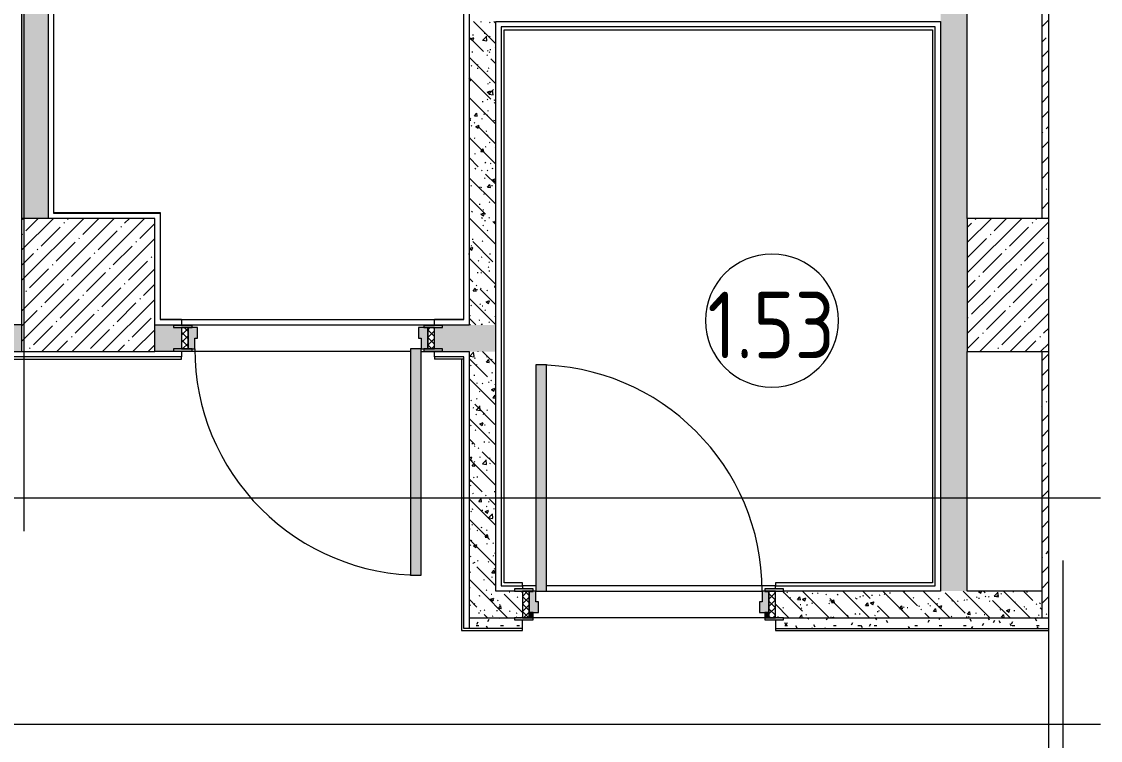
# Model space of a CAD drawing. Header units: millimetres. Extents: x -7229 to 200285, y -8553 to 29000.
# Drawn here: x 176806 to 180856, y 21239 to 23940 of the extents above; entities that cross this region are included whole.
import ezdxf

# ---------------------------------------------------------------- set-up
doc = ezdxf.new("R2010")
doc.units = ezdxf.units.MM
doc.linetypes.add('Осевая', pattern=[15875, 3175, -2381.25, 7937.5, -2381.25])
for name, color, linetype, lineweight in [('A-AREA-IDEN', 7, 'Continuous', 9), ('A-DETL-GENF', 7, 'Continuous', 9), ('A-WALL-4', 7, 'Continuous', 13), ('I-WALL-7', 7, 'Continuous', 9), ('S-COLS-2', 7, 'Continuous', 9), ('Оси', 7, 'Continuous', 9), ('Оси-2', 7, 'Осевая', 9)]:
    doc.layers.add(name, color=color, linetype=linetype, lineweight=lineweight)
for name, color, linetype, lineweight, true_color in [('A-DOOR-5', 7, 'Continuous', 9, 0xaaaaaa), ('A-DOOR-6', 7, 'Continuous', 9, 0xe2e2e2), ('A-DOOR-FRAM-4', 7, 'Continuous', 9, 0xe2e2e2), ('A-DOOR-FRAM-5', 7, 'Continuous', 9, 0xaaaaaa), ('A-FLOR-3', 7, 'Continuous', 9, 0xaaaaaa), ('I-WALL-8', 7, 'Continuous', 9, 0x787878), ('I-WALL-9', 9, 'Continuous', 9, 0x808080)]:
    doc.layers.add(name, color=color, linetype=linetype, lineweight=lineweight, true_color=true_color)
doc.styles.add('GOST Common', font='GOST_Common.ttf', dxfattribs={"width": 0.9, "height": 250})
pattern_1 = [(135, (1826.41, 114.685), (-14.14214, -14.14214), []), (225, (1826.41, 114.685), (14.14214, -14.14214), [])]
pattern_2 = [(45, (-296.384, 114.685), (-14.1421, 14.1421), []), (135, (-296.384, 114.685), (-14.1421, -14.1421), [])]
pattern_3 = [(135, (96155.96, 0), (-75.43415, -75.43415), [106.68, -17.78, 3.556, -17.78]), (135, (96155.96, 75.39), (-75.43415, -75.43415), []), (50, (96155.96, 0), (127.52922, -11.15758), [13.335, -146.685]), (355, (96155.96, 0), (-24.66966, 133.74002), [10.668, -117.348]), (100.451, (96166.59, -0.93), (102.85973, 122.58178), [11.333, -124.663]), (46.184, (96155.96, 35.56), (189.75516, -29.43036), [20.002, -220.027]), (96.636, (96171.77, 33.1), (166.1822, 173.1996), [17, -186.995]), (351.184, (96155.96, 35.56), (166.18393, 173.19757), [16.002, -176.022]), (21, (96173.74, 26.67), (106.13027, -71.58603), [13.335, -146.685]), (326, (96173.74, 26.67), (43.26188, 128.93175), [10.668, -117.348]), (71.451, (96182.58, 20.7), (149.39198, 57.34505), [11.333, -124.663]), (37.5, (96155.96, 0), (2.162228, 59.188357), [3.353, -112.573, 3.353, -115.773, -117.792]), (37.5, (96155.96, 0), (2.162228, 59.188357), [-235.052, 3.353, -114.44]), (7.5, (96155.96, 0), (46.773857, 70.126152), [3.353, -64.567, 3.353, -109.906, -44.894]), (7.5, (96155.96, 0), (46.773857, 70.126152), [-181.178, 3.353, -41.542]), (327.5, (96116.31, 0), (94.91367, -4.010093), [3.353, -41.097, 3.353, -135.331, -184.023]), (327.5, (96116.31, 0), (94.91367, -4.010093), [-183.134, 3.353, -180.67]), (317.5, (96098.53, 0), (103.69057, 17.79882), [3.353, -54.432, 3.353, -88.748, -130.683]), (317.5, (96098.53, 0), (103.69057, 17.79882), [-149.885, 3.353, -127.33])]
pattern_4 = [(45, (96155.96, 0), (-57.02463, 57.02463), []), (45, (96212.986, 0), (-57.02463, 57.02463), [100.806, -20.161, 3.353, -16.808])]

# ---------------------------------------------------------------- blocks, each defined once
blk = doc.blocks.new('BSC_Колонна _Прямоугольная - 500х500-23287078-План монтажа зашивок 1 этажа  в осях 12-23 лист 1')
at = {"layer": 'S-COLS-2'}
h = blk.add_hatch(dxfattribs=at)
h.set_pattern_fill('FP_135', color=256, style=0, pattern_type=2)
h.set_pattern_definition([(45, (-84450, -22950), (-57.02463, 57.02463), []), (45, (-84392.975, -22950), (-57.02463, 57.02463), [100.806, -20.161, 3.353, -16.808])])
h.paths.add_polyline_path([(55.7, -250), (55.7, 250), (-250, 250), (-250, -250), (30, -250)])
for p, q in [((55.7, 250), (-250, 250)), ((-250, 250), (-250, -250)), ((-250, -250), (55.7, -250))]:
    blk.add_line(p, q, dxfattribs=at)
blk = doc.blocks.new('110_Дверь_СКБ_1Ст_Внутренняя1 - Д-9_ ДОО_Дв_950x2100h_Цеха_ ПУИ_ Помещение персонала_ Моечные_ Тамбур-18976848-План монтажа зашивок 1 этажа  в осях 12-23 лист 1')
at = {"layer": 'A-DOOR-5'}
h = blk.add_hatch(dxfattribs=at)
h.set_pattern_fill('FP_31', color=256, style=0, pattern_type=2)
h.set_pattern_definition(pattern_1)
h.paths.add_polyline_path([(462.5, 40), (462.5, -40), (487.5, -40), (487.5, 40)])
at = {"layer": 'A-DOOR-6'}
h = blk.add_hatch(color=256, dxfattribs=at)
h.paths.add_polyline_path([(-437.5, 48), (-492.5, 48), (-492.5, 40), (-422.5, 40), (-422.5, 48)])
h.paths.add_polyline_path([(447.5, 48), (447.5, 40), (517.5, 41.1), (517.5, 48), (462.5, 48)])
h = blk.add_hatch(color=256, dxfattribs=at)
h.paths.add_polyline_path([(-437.5, 40), (-437.5, -40), (-402.5, -40), (-402.5, 0), (-412.5, 0), (-412.5, 40), (-422.5, 40)])
h.paths.add_polyline_path([(447.5, 40), (437.5, 40), (437.5, 0), (427.5, 0), (427.5, -40), (462.5, -40), (462.5, 40)])
h = blk.add_hatch(color=256, dxfattribs=at)
h.paths.add_polyline_path([(-437.5, -40), (-492.5, -40), (-492.5, -48), (-422.5, -48), (-422.5, -40)])
h.paths.add_polyline_path([(447.5, -40), (447.5, -48), (517.5, -48), (517.5, -40), (462.5, -40)])
at = {"layer": 'A-DOOR-FRAM-4'}
blk.add_hatch(color=256, dxfattribs=at).paths.add_polyline_path([(-372.5, 890), (-412.5, 890), (-412.5, 40), (-372.5, 40), (-372.5, 704.6)])
at = {"layer": 'A-DOOR-FRAM-5'}
h = blk.add_hatch(dxfattribs=at)
h.set_pattern_fill('FP_32', color=256, style=0, pattern_type=2)
h.set_pattern_definition(pattern_2)
h.paths.add_polyline_path([(-462.5, 40), (-462.5, -40), (-437.5, -40), (-437.5, 40)])
at = {"layer": 'A-DOOR-5'}
for p, q in [((-412.5, 890), (-412.5, 40)), ((-372.5, 890), (-412.5, 890)), ((-372.5, 40), (-372.5, 890)), ((-422.5, 48), (-492.5, 48)), ((-492.5, 48), (-492.5, 40)), ((-422.5, 40), (-422.5, 48)), ((517.5, 48), (447.5, 48)), ((447.5, 48), (447.5, 40)), ((517.5, 40), (517.5, 48)), ((-492.5, 40), (-437.5, 40)), ((-437.5, 40), (-422.5, 40)), ((-412.5, 40), (-372.5, 40)), ((447.5, 40), (462.5, 40)), ((462.5, 40), (517.5, 40)), ((-492.5, -40), (-492.5, -48)), ((-437.5, -40), (-492.5, -40)), ((-422.5, -40), (-437.5, -40)), ((-422.5, -48), (-422.5, -40)), ((462.5, -40), (447.5, -40)), ((447.5, -40), (447.5, -48)), ((517.5, -40), (462.5, -40)), ((517.5, -48), (517.5, -40)), ((-492.5, -48), (-422.5, -48)), ((447.5, -48), (517.5, -48))]:
    blk.add_line(p, q, dxfattribs=at)
blk.add_arc((-412.5, 40), 850, 360, 90, dxfattribs=at)
at = {"layer": 'A-DOOR-FRAM-5'}
for p, q in [((-437.5, 40), (-462.5, 40)), ((-462.5, 40), (-462.5, -40)), ((-412.5, 40), (-437.5, 40)), ((-437.5, 40), (-437.5, -40)), ((-437.5, -40), (-437.5, 40)), ((-412.5, 0), (-412.5, 40)), ((-402.5, 0), (-412.5, 0)), ((-402.5, -40), (-402.5, 0)), ((437.5, 0), (427.5, 0)), ((427.5, 0), (427.5, -40)), ((437.5, 40), (437.5, 0)), ((462.5, 40), (437.5, 40)), ((462.5, -40), (462.5, 40)), ((487.5, 40), (462.5, 40)), ((462.5, 40), (462.5, -40)), ((487.5, -40), (487.5, 40)), ((-462.5, -40), (-437.5, -40)), ((-437.5, -40), (-402.5, -40)), ((427.5, -40), (462.5, -40)), ((462.5, -40), (487.5, -40))]:
    blk.add_line(p, q, dxfattribs=at)
blk = doc.blocks.new('110_Дверь_СКБ_1Ст_Внутренняя1 - Д-7_п__950x2100h_Туалет-32105350-План монтажа зашивок 1 этажа  в осях 12-23 лист 1')
at = {"layer": 'A-DOOR-5'}
h = blk.add_hatch(dxfattribs=at)
h.set_pattern_fill('FP_31', color=256, style=0, pattern_type=2)
h.set_pattern_definition(pattern_1)
h.paths.add_polyline_path([(487.5, -50), (487.5, 50), (462.5, 50), (463.3, -50)])
at = {"layer": 'A-DOOR-6'}
h = blk.add_hatch(color=256, dxfattribs=at)
h.paths.add_polyline_path([(437.5, -30), (462.5, -30), (462.5, 50), (437.5, 50), (437.5, 10), (427.5, 10), (427.5, -30)])
h.paths.add_polyline_path([(-412.5, -30), (-402.5, -30), (-402.5, 10), (-412.5, 10), (-412.5, 50), (-437.5, 50), (-437.5, -30)])
at = {"layer": 'A-DOOR-FRAM-4'}
for points in [[(-412.5, 50), (-372.5, 50), (-372.5, 900), (-412.5, 900), (-412.5, 70)], [(-437.5, 50), (-422.5, 50), (-422.5, 58), (-492.5, 58), (-492.5, 50), (-462.5, 50)], [(517.5, 50), (517.5, 58), (447.5, 58), (447.5, 50), (492.2, 50)], [(-437.5, -50), (-422.5, -50), (-422.5, -30), (-437.5, -30)], [(462.5, -50), (462.5, -30), (447.5, -30), (447.5, -50)], [(-492.5, -58), (-422.5, -58), (-422.5, -50), (-492.5, -50)], [(468.2, -58), (517.5, -58), (517.5, -50), (447.5, -50), (447.5, -58)]]:
    blk.add_hatch(color=256, dxfattribs=at).paths.add_polyline_path(points)
at = {"layer": 'A-DOOR-FRAM-5'}
h = blk.add_hatch(dxfattribs=at)
h.set_pattern_fill('FP_32', color=256, style=0, pattern_type=2)
h.set_pattern_definition(pattern_2)
h.paths.add_polyline_path([(-437.5, -50), (-437.5, 50), (-462.5, 50), (-462.5, -50)])
at = {"layer": 'A-DOOR-5'}
for p, q in [((-412.5, 900), (-412.5, 50)), ((-372.5, 900), (-412.5, 900)), ((-372.5, 50), (-372.5, 900)), ((-412.5, 50), (-372.5, 50))]:
    blk.add_line(p, q, dxfattribs=at)
blk.add_arc((-412.5, 50), 850, 360, 90, dxfattribs=at)
at = {"layer": 'A-DOOR-FRAM-5'}
for p, q in [((-422.5, 58), (-492.5, 58)), ((-492.5, 58), (-492.5, 50)), ((-492.5, 50), (-422.5, 50)), ((-437.5, 50), (-462.5, 50)), ((-462.5, 50), (-462.5, -50)), ((-412.5, 50), (-437.5, 50)), ((-437.5, 50), (-437.5, -30)), ((-437.5, -50), (-437.5, 50)), ((-422.5, 50), (-437.5, 50)), ((-437.5, 50), (-437.5, 49)), ((-437.5, 49), (-422.5, 49)), ((-422.5, 50), (-422.5, 58)), ((-422.5, 49), (-422.5, 50)), ((-412.5, 10), (-412.5, 50)), ((437.5, 50), (437.5, 10)), ((462.5, 50), (437.5, 50)), ((517.5, 58), (447.5, 58)), ((447.5, 58), (447.5, 50)), ((462.5, 50), (447.5, 50)), ((447.5, 50), (447.5, 49)), ((447.5, 50), (517.5, 50)), ((447.5, 49), (462.5, 49)), ((462.5, -30), (462.5, 50)), ((487.5, 50), (462.5, 50)), ((462.5, 50), (462.5, -50)), ((462.5, 49), (462.5, 50)), ((487.5, -50), (487.5, 50)), ((517.5, 50), (517.5, 58)), ((-402.5, 10), (-412.5, 10)), ((-402.5, -30), (-402.5, 10)), ((437.5, 10), (427.5, 10)), ((427.5, 10), (427.5, -30)), ((-437.5, -30), (-402.5, -30)), ((-422.5, -30), (-437.5, -30)), ((-437.5, -30), (-437.5, -50)), ((-422.5, -50), (-422.5, -30)), ((427.5, -30), (462.5, -30)), ((462.5, -30), (447.5, -30)), ((447.5, -30), (447.5, -50)), ((462.5, -50), (462.5, -30)), ((-422.5, -50), (-492.5, -50)), ((-492.5, -50), (-492.5, -58)), ((-492.5, -58), (-422.5, -58)), ((-462.5, -50), (-437.5, -50)), ((-437.5, -50), (-422.5, -50)), ((-422.5, -58), (-422.5, -50)), ((447.5, -50), (462.5, -50)), ((517.5, -50), (447.5, -50)), ((447.5, -50), (447.5, -58)), ((447.5, -58), (517.5, -58)), ((462.5, -50), (487.5, -50)), ((517.5, -58), (517.5, -50))]:
    blk.add_line(p, q, dxfattribs=at)
blk = doc.blocks.new('BSC_Колонна _Прямоугольная - 500х500-V179-План монтажа зашивок 1 этажа  в осях 12-23 лист 1')
at = {"layer": 'S-COLS-2'}
h = blk.add_hatch(dxfattribs=at)
h.set_pattern_fill('FP_167', color=256, style=0, pattern_type=2)
h.set_pattern_definition([(45, (-80900, -22950), (-57.02463, 57.02463), []), (45, (-80842.975, -22950), (-57.02463, 57.02463), [100.806, -20.161, 3.353, -16.808])])
h.paths.add_polyline_path([(-26, -250), (250, -250), (250, 250), (-250, 250), (-250, -250)])
for p, q in [((250, 250), (-250, 250)), ((-250, 250), (-250, -250)), ((250, -250), (250, 250)), ((-250, -250), (250, -250))]:
    blk.add_line(p, q, dxfattribs=at)
blk = doc.blocks.new('DET_L_Линия разрыва - М100-V226-План монтажа зашивок 1 этажа  в осях 12-23 лист 1')
at = {"layer": 'A-DETL-GENF'}
blk.add_line((24079.7, 0), (12339.9, 0), dxfattribs=at)
blk = doc.blocks.new('Марка_Помещения - Номер-25198446-План монтажа зашивок 1 этажа  в осях 12-23 лист 1')
at = {"layer": 'A-AREA-IDEN'}
for start, end in [(360, 180), (180, 360)]:
    blk.add_arc((0, 0), 2.5, start, end, dxfattribs=at)

msp = doc.modelspace()

# ---------------------------------------------------------------- hatches: boundary and pattern name
at = {"layer": 'I-WALL-7'}
h = msp.add_hatch(dxfattribs=at)
h.set_pattern_fill('FP_117', color=256, style=0, pattern_type=2)
h.set_pattern_definition(pattern_4)
h.paths.add_polyline_path([(180661.6, 23200), (180661.6, 26600), (180636, 26600), (180636, 23200), (180644.8, 23200)])
h = msp.add_hatch(dxfattribs=at)
h.set_pattern_fill('FP_117', color=256, style=0, pattern_type=2)
h.set_pattern_definition(pattern_4)
h.paths.add_polyline_path([(180636, 21700), (180661.6, 21700), (180661.6, 22700), (180636, 22700), (180636, 21800)])
at = {"layer": 'I-WALL-8'}
h = msp.add_hatch(dxfattribs=at)
h.set_pattern_fill('FP_138', color=256, style=0, pattern_type=2)
h.set_pattern_definition(pattern_3)
h.paths.add_polyline_path([(180281.4, 21800), (180356, 21800), (180356, 26880), (180256, 26880), (180256, 21800)])
h = msp.add_hatch(dxfattribs=at)
h.set_pattern_fill('FP_138', color=256, style=0, pattern_type=2)
h.set_pattern_definition(pattern_3)
h.paths.add_polyline_path([(176806, 23200), (176906, 23200), (176906, 26600), (176806, 26600), (176806, 23220)])
h = msp.add_hatch(dxfattribs=at)
h.set_pattern_fill('FP_138', color=256, style=0, pattern_type=2)
h.set_pattern_definition(pattern_3)
h.paths.add_polyline_path([(178586, 22800), (178586, 23940), (178486, 23940), (178486, 22800)])
h = msp.add_hatch(dxfattribs=at)
h.set_pattern_fill('FP_138', color=256, style=0, pattern_type=2)
h.set_pattern_definition(pattern_3)
h.paths.add_polyline_path([(178356, 22700), (178586, 22700), (178586, 22800), (178356, 22800), (178356, 22798), (178386, 22798), (178386, 22790), (178356, 22790), (178356, 22710), (178386, 22710), (178386, 22702), (178356, 22702)])
h.paths.add_polyline_path([(177385.2, 22700), (177406, 22700), (177406, 22702), (177376, 22702), (177376, 22710), (177406, 22710), (177406, 22790), (177376, 22790), (177376, 22798), (177406, 22798), (177406, 22800), (177306, 22800), (177306, 22700), (177376, 22700)])
h.paths.add_polyline_path([(175202.9, 22700), (176806, 22700), (176806, 22800), (174606, 22800), (174606, 22700), (174855.8, 22700)])
h.paths.add_polyline_path([(172286, 22700), (172906, 22700), (172906, 22800), (171900.8, 22800), (171900.8, 22700), (171930.8, 22700)])
h.paths.add_polyline_path([(173476, 22700), (173506, 22700), (173506, 22800), (173406, 22800), (173406, 22700), (173435.8, 22700)])
h.paths.add_polyline_path([(170800.8, 22700), (170800.8, 22800), (170196, 22800), (170196, 22700), (170770.8, 22700)])
h.paths.add_polyline_path([(166466, 22700), (166466, 22800), (166366, 22800), (166366, 22700), (166446, 22700)])
h.paths.add_polyline_path([(169696, 22700), (169696, 22800), (166966, 22800), (166966, 22700), (169676, 22700)])
h.paths.add_polyline_path([(165241, 22700), (165266, 22700), (165266, 22800), (164466, 22800), (164466, 22700), (165236, 22700)])
h = msp.add_hatch(dxfattribs=at)
h.set_pattern_fill('FP_138', color=256, style=0, pattern_type=2)
h.set_pattern_definition(pattern_3)
h.paths.add_polyline_path([(178586, 21800), (178586, 22700), (178486, 22700), (178486, 21800)])
h = msp.add_hatch(dxfattribs=at)
h.set_pattern_fill('FP_138', color=256, style=0, pattern_type=2)
h.set_pattern_definition(pattern_3)
h.paths.add_polyline_path([(180281.4, 21700), (180636, 21700), (180636, 21800), (179636, 21800), (179636, 21700), (180256, 21700)])
h.paths.add_polyline_path([(178656, 21700), (178686, 21700), (178686, 21800), (178486, 21800), (178486, 21700), (178606, 21700)])
at = {"layer": 'I-WALL-9'}
h = msp.add_hatch(dxfattribs=at)
h.set_pattern_fill('FP_178', color=256, style=0, pattern_type=2)
h.set_pattern_definition([(0, (96155.96, 0), (121.92, 30.48), [10.058, -81.382, 10.058, -81.382, -487.68]), (0, (96155.96, 0), (121.92, 30.48), [-182.88, 10.058, -172.822, 10.058, -81.382, -213.36]), (0, (96155.96, 0), (121.92, 30.48), [-457.2, 10.058, -50.902, 10.058, -142.342]), (120, (96201.68, 15.24), (-87.356454, 90.345817), [10.058, -81.382, 10.058, -81.382, -487.68]), (120, (96201.68, 15.24), (-87.356454, 90.345817), [-182.88, 10.058, -172.822, 10.058, -81.382, -213.36]), (120, (96201.68, 15.24), (-87.356454, 90.345817), [-457.2, 10.058, -50.902, 10.058, -142.342]), (240, (96216.92, 76.2), (-34.563546, -120.825817), [10.058, -81.382, 10.058, -81.382, -487.68]), (240, (96216.92, 76.2), (-34.563546, -120.825817), [-182.88, 10.058, -172.822, 10.058, -81.382, -213.36]), (240, (96216.92, 76.2), (-34.563546, -120.825817), [-457.2, 10.058, -50.902, 10.058, -142.342])])
h.paths.add_polyline_path([(180236, 21660), (180661.6, 21660), (180661.6, 21700), (179666, 21700), (179666, 21692), (179636, 21692), (179636, 21660)])
h.paths.add_polyline_path([(178606, 21660), (178686, 21660), (178686, 21692), (178656, 21692), (178656, 21700), (178486, 21700), (178486, 21660), (178586, 21660)])

# ---------------------------------------------------------------- linework, layer by layer
at = {"layer": 'A-FLOR-3'}
for p, q in [((178466, 22820), (178466, 24060)), ((176926, 23220), (177326, 23220)), ((177326, 23220), (177326, 22820)), ((177406, 22820), (177406, 22800)), ((177406, 22820), (178356, 22820)), ((178356, 22800), (178356, 22820)), ((177406, 22700), (177406, 22680)), ((178356, 22680), (178356, 22700)), ((178736, 21820), (178686, 21820)), ((178686, 21820), (178686, 21808)), ((179636, 21820), (178776, 21820)), ((179636, 21808), (179636, 21820))]:
    msp.add_line(p, q, dxfattribs=at)
at = {"layer": 'A-WALL-4'}
msp.add_line((180636, 21800), (180636, 21700), dxfattribs=at)
at = {"layer": 'I-WALL-7'}
for p, q in [((180356, 23200), (180356, 27100)), ((176806, 26600), (176806, 23200)), ((176906, 26600), (176906, 23200)), ((180636, 26600), (180636, 23200)), ((176926, 26530), (176926, 23220)), ((176927, 23221), (176927, 26529)), ((178465, 24061), (178465, 22821)), ((178486, 24040), (178486, 22800)), ((178586, 23940), (180256, 23940)), ((178586, 22800), (178586, 23940)), ((180256, 23940), (180256, 21800)), ((180236, 23920), (178606, 23920)), ((178606, 23920), (178606, 21820)), ((178617, 23909), (180225, 23909)), ((178617, 21831), (178617, 23909)), ((180225, 23909), (180225, 21831)), ((180236, 21820), (180236, 23920)), ((177327, 23221), (176927, 23221)), ((177327, 22821), (177327, 23221)), ((177326, 22820), (177406, 22820)), ((177406, 22821), (177327, 22821)), ((177406, 22820), (177406, 22821)), ((178465, 22821), (178356, 22821)), ((178356, 22821), (178356, 22820)), ((178356, 22820), (178466, 22820)), ((176806, 22800), (174636, 22800)), ((177306, 22800), (178486, 22800)), ((177406, 22798), (177406, 22800)), ((178356, 22800), (178356, 22798)), ((178586, 21800), (178586, 22800)), ((174636, 22700), (176806, 22700)), ((178266, 22700), (177306, 22700)), ((177406, 22700), (177406, 22702)), ((178306, 22700), (178486, 22700)), ((178356, 22702), (178356, 22700)), ((178486, 22700), (178486, 21660)), ((180356, 21800), (180356, 22700)), ((180636, 22700), (180636, 21800)), ((177406, 22680), (174606, 22680)), ((174606, 22672), (177406, 22672)), ((177406, 22672), (177406, 22680)), ((178466, 22680), (178356, 22680)), ((178356, 22680), (178356, 22672)), ((178466, 22672), (178356, 22672)), ((178458, 22672), (178458, 21652)), ((178466, 21660), (178466, 22680)), ((178686, 21831), (178617, 21831)), ((178686, 21820), (178686, 21831)), ((180225, 21831), (179636, 21831)), ((179636, 21831), (179636, 21820)), ((178656, 21800), (178586, 21800)), ((178606, 21820), (178686, 21820)), ((178776, 21800), (179586, 21800)), ((179636, 21820), (180236, 21820)), ((180256, 21800), (179666, 21800)), ((180636, 21800), (180356, 21800)), ((178486, 21700), (178656, 21700)), ((178686, 21652), (178686, 21692)), ((179596, 21700), (178726, 21700)), ((179636, 21692), (179636, 21652)), ((179666, 21700), (180661.6, 21700)), ((178458, 21652), (178686, 21652)), ((178686, 21660), (178466, 21660)), ((179636, 21660), (180661.6, 21660)), ((179636, 21652), (180661.6, 21652))]:
    msp.add_line(p, q, dxfattribs=at)
at = {"layer": 'Оси'}
for p, q in [((178356, 22150), (180856, 22150)), ((180716, 19415.1), (180716, 21915.1)), ((178356, 21300), (180856, 21300))]:
    msp.add_line(p, q, dxfattribs=at)
at = {"layer": 'Оси-2'}
for p, q in [((176816, 593.7), (176816, 24890.1)), ((135332.1, 22150), (178356, 22150)), ((135332.1, 21300), (178356, 21300))]:
    msp.add_line(p, q, dxfattribs=at)

# ---------------------------------------------------------------- block references
at = {"layer": 'A-AREA-IDEN', "xscale": 99.99999999999993, "yscale": 99.99999999999993, "zscale": 99.99999999999993}
msp.add_blockref('Марка_Помещения - Номер-25198446-План монтажа зашивок 1 этажа  в осях 12-23 лист 1', (179622.9, 22816.4), dxfattribs=at)
at = {"layer": 'A-DETL-GENF', "rotation": 90.00000000000031}
msp.add_blockref('DET_L_Линия разрыва - М100-V226-План монтажа зашивок 1 этажа  в осях 12-23 лист 1', (180661.6, 3301.1), dxfattribs=at)
at = {"layer": 'A-DOOR-5', "rotation": 180}
msp.add_blockref('110_Дверь_СКБ_1Ст_Внутренняя1 - Д-9_ ДОО_Дв_950x2100h_Цеха_ ПУИ_ Помещение персонала_ Моечные_ Тамбур-18976848-План монтажа зашивок 1 этажа  в осях 12-23 лист 1', (177893.5, 22750), dxfattribs=at)
at = {"layer": 'A-DOOR-5'}
msp.add_blockref('110_Дверь_СКБ_1Ст_Внутренняя1 - Д-7_п__950x2100h_Туалет-32105350-План монтажа зашивок 1 этажа  в осях 12-23 лист 1', (179148.5, 21750), dxfattribs=at)
at = {"layer": 'S-COLS-2'}
for name, p in [('BSC_Колонна _Прямоугольная - 500х500-V179-План монтажа зашивок 1 этажа  в осях 12-23 лист 1', (177056, 22950)), ('BSC_Колонна _Прямоугольная - 500х500-23287078-План монтажа зашивок 1 этажа  в осях 12-23 лист 1', (180606, 22950))]:
    msp.add_blockref(name, p, dxfattribs=at)

# ---------------------------------------------------------------- texts
at = {"layer": 'A-AREA-IDEN', "insert": (179381, 22924.9), "char_height": 250, "width": 606.076, "attachment_point": 1, "style": 'GOST Common'}
msp.add_mtext('1.53', dxfattribs=at)

doc.saveas('drawing.dxf')
